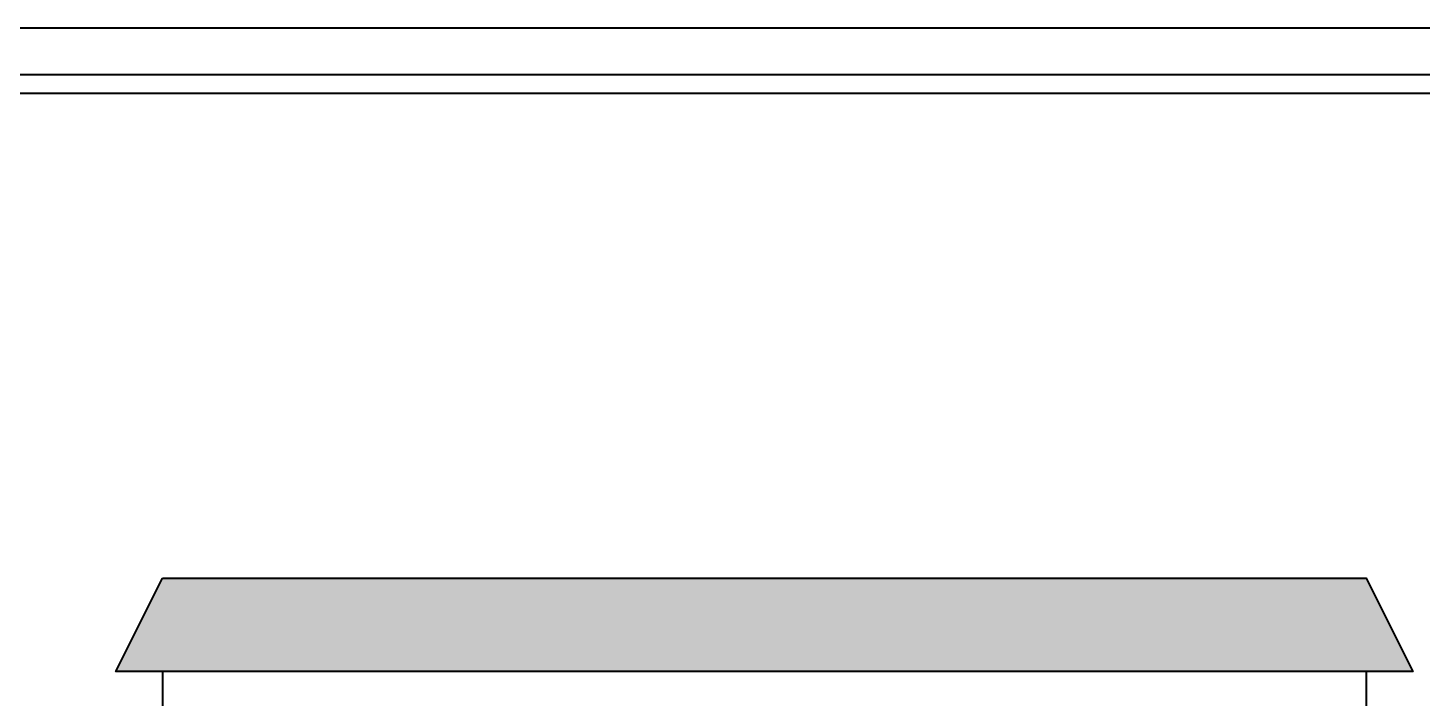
# Model space of a CAD drawing. Header units: millimetres. Extents: x -5645 to 36496, y -6563 to 7144.
# Drawn here: x 1230 to 2723, y 322 to 1040 of the extents above; entities that cross this region are included whole.
import ezdxf

# ---------------------------------------------------------------- set-up
doc = ezdxf.new("R2010")
doc.units = ezdxf.units.MM
doc.header["$LTSCALE"] = 100
doc.layers.get('0').update_dxf_attribs({"lineweight": 40})
doc.layers.add('WE', color=4, linetype='Continuous', lineweight=30)

msp = doc.modelspace()

# ---------------------------------------------------------------- hatches: boundary and pattern name
at = {"layer": 'WE'}
h = msp.add_hatch(dxfattribs=at)
h.set_pattern_fill('AR-RSHKE', color=256, style=0)
h.set_pattern_definition([(0, (-26721.262, 2713.355), (25.5, 12), [6, -5, 7, -3, 9, -4]), (0, (-26715.262, 2713.855), (25.5, 12), [5, -19, 4, -6]), (0, (-26703.262, 2712.605), (25.5, 12), [3, -31]), (90, (-26721.262, 2713.355), (-8.5, 12), [11.5, -36.5]), (90, (-26715.262, 2713.355), (-8.5, 12), [11.25, -36.75]), (90, (-26710.262, 2713.355), (-8.5, 12), [10.5, -37.5]), (90, (-26703.262, 2712.605), (-8.5, 12), [11.5, -36.5]), (90, (-26700.262, 2712.605), (-8.5, 12), [11.5, -36.5]), (90, (-26691.262, 2713.355), (-8.5, 12), [11, -37])])
h.paths.add_polyline_path([(1373.9, 450.5), (1323.9, 350.5), (2713.5, 350.5), (2663.5, 450.5)])

# ---------------------------------------------------------------- linework, layer by layer
for points in [[(3485.4, 1039.9), (3485.4, -1060.1), (585.4, -1060.1), (585.4, 1039.9), (3485.4, 1039.9)], [(1373.9, 450.5), (2663.5, 450.5), (2713.5, 350.5), (1323.9, 350.5), (1373.9, 450.5)], [(1373.9, 350.5), (1373.9, -141.5)], [(2663.5, 350.5), (2663.5, -537.5)]]:
    msp.add_lwpolyline(points)
for points in [[(3435.4, 989.9), (3435.4, -1010.1), (635.4, -1010.1), (635.4, 989.9)], [(3415.4, 969.9), (3415.4, -990.1), (655.4, -990.1), (655.4, 969.9)]]:
    msp.add_lwpolyline(points, close=True)

doc.saveas('drawing.dxf')
